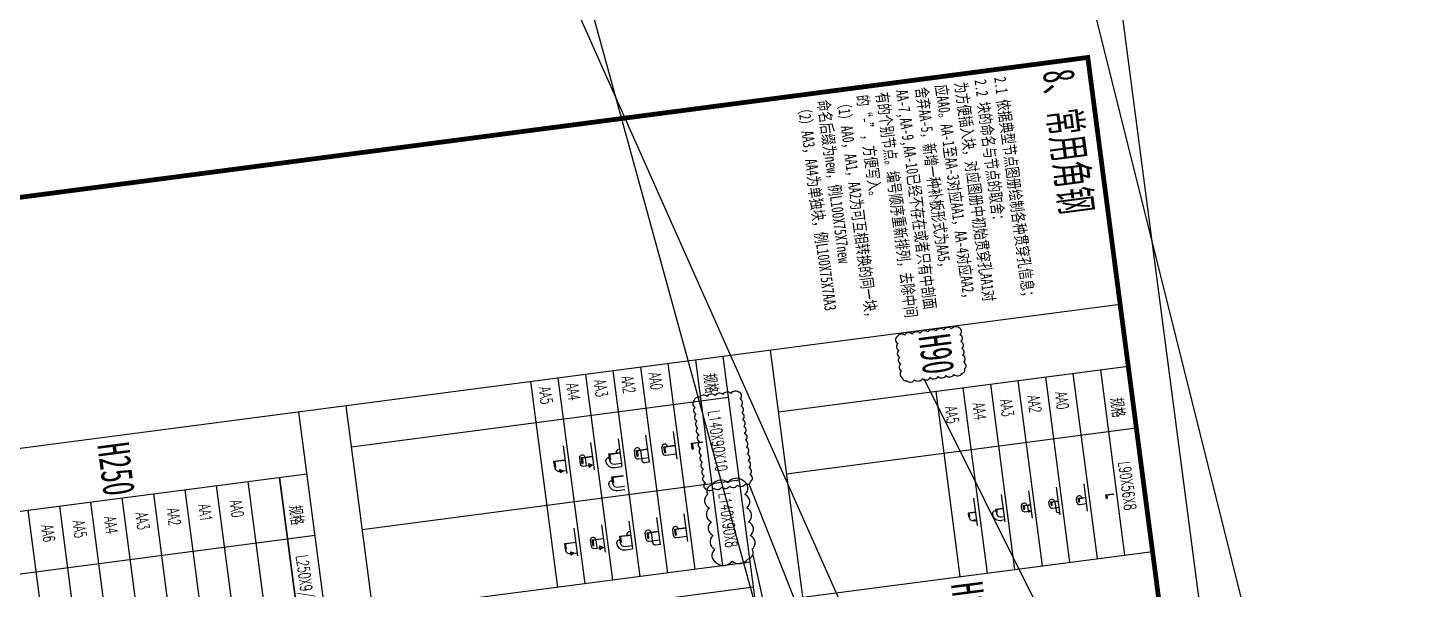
# Model space of a CAD drawing. Header units: millimetres. Extents: x -14906165 to 53546503, y 133836 to 58622790.
# Drawn here: x 41949199 to 43232340, y 42159505 to 42679499 of the extents above; entities that cross this region are included whole.
import ezdxf

# ---------------------------------------------------------------- set-up
doc = ezdxf.new("R2010")
doc.units = ezdxf.units.MM
doc.header["$LTSCALE"] = 100
doc.linetypes.add('DASHED', pattern=[8, 6, -2])
for name, color, linetype in [('L', 254, 'Continuous'), ('Seam', 40, 'Continuous'), ('标准形式增加', 6, 'Continuous')]:
    doc.layers.add(name, color=color, linetype=linetype)
doc.styles.add('中文GB2312', font='', dxfattribs={"width": 0.7})
doc.styles.add('英文（单）', font='romans.shx', dxfattribs={"width": 0.7})
doc.styles.get('中文GB2312').set_extended_font_data('FangSong_GB2312')

# ---------------------------------------------------------------- blocks, each defined once
blk = doc.blocks.new('L90X56X8')
for p, q in [((-565111, 656141), (-565111, 656231)), ((-565111, 656231), (-565103, 656231)), ((-565055, 656141), (-565111, 656141)), ((-565103, 656231), (-565103, 656159)), ((-565093, 656149), (-565060, 656149)), ((-565055, 656141), (-565055, 656144))]:
    blk.add_line(p, q)
for centre, radius, start, end in [((-565093, 656159), 10, 180, 270), ((-565060, 656144), 5, 0, 90)]:
    blk.add_arc(centre, radius, start, end)
blk = doc.blocks.new('L90X56X8AA3')
for p, q in [((-565103, 654013), (-565020, 654013)), ((-565020, 653973), (-565020, 654053)), ((-565055, 653938), (-565111, 653938))]:
    blk.add_line(p, q)
for centre, start, end in [((-565111, 653973), 90, 270), ((-565055, 653973), 270, 0)]:
    blk.add_arc(centre, 35, start, end)
at = {"layer": 'Seam'}
for p, q in [((-565033, 654018), (-565020, 654040)), ((-565033, 654018), (-565008, 654018)), ((-565008, 654018), (-565020, 654040))]:
    blk.add_line(p, q, dxfattribs=at)
blk.add_blockref('L90X56X8', (0, -2178))
blk = doc.blocks.new('*U434')
for p, q in [((91, -80), (91, 0)), ((56, -115), (0, -115))]:
    blk.add_line(p, q)
for centre, start, end in [((0, -80), 90, 270), ((56, -80), 270, 0)]:
    blk.add_arc(centre, 35, start, end)
at = {"layer": 'L'}
for p, q in [((0, -90), (0, 0)), ((0, 0), (8, 0)), ((8, 0), (8, -72)), ((56, -90), (0, -90)), ((18, -82), (51, -82)), ((56, -87), (56, -90))]:
    blk.add_line(p, q, dxfattribs=at)
for centre, radius, start, end in [((18, -72), 10, 180, 270), ((51, -87), 5, 360, 90)]:
    blk.add_arc(centre, radius, start, end, dxfattribs=at)
blk = doc.blocks.new('*U435')
for p, q in [((91, -80), (91, 0)), ((56, -115), (0, -115)), ((8, -40), (133, -40))]:
    blk.add_line(p, q)
at = {"linetype": 'DASHED'}
blk.add_line((168, -5), (168, 0), dxfattribs=at)
for centre, start, end in [((0, -80), 90, 270), ((56, -80), 270, 0)]:
    blk.add_arc(centre, 35, start, end)
blk.add_arc((133, -5), 35, 270, 0, dxfattribs=at)
at = {"layer": 'L'}
for p, q in [((0, -90), (0, 0)), ((0, 0), (8, 0)), ((8, 0), (8, -72)), ((56, -90), (0, -90)), ((18, -82), (51, -82)), ((56, -87), (56, -90))]:
    blk.add_line(p, q, dxfattribs=at)
for centre, radius, start, end in [((18, -72), 10, 180, 270), ((51, -87), 5, 360, 90)]:
    blk.add_arc(centre, radius, start, end, dxfattribs=at)
blk = doc.blocks.new('L90X56X8AA4')
for p, q in [((-565090, 653613), (-565090, 653598)), ((-565055, 653613), (-565040, 653613)), ((-564990, 653663), (-564990, 653703)), ((-564940, 653703), (-564940, 653663)), ((-565055, 653563), (-565040, 653563))]:
    blk.add_line(p, q)
for centre, radius, start, end in [((-565040, 653663), 50, 270, 0), ((-565040, 653663), 100, 270, 360), ((-565055, 653598), 35, 180, 270)]:
    blk.add_arc(centre, radius, start, end)
blk.add_blockref('L90X56X8', (0, -2528))
blk = doc.blocks.new('*U437')
for p, q in [((121, -40), (121, 0)), ((56, -90), (71, -90))]:
    blk.add_line(p, q)
blk.add_arc((71, -40), 50, 270, 0)
at = {"layer": 'L'}
for p, q in [((0, -90), (0, 0)), ((0, 0), (8, 0)), ((8, 0), (8, -72)), ((56, -90), (0, -90)), ((18, -82), (51, -82)), ((56, -87), (56, -90))]:
    blk.add_line(p, q, dxfattribs=at)
for centre, radius, start, end in [((18, -72), 10, 180, 270), ((51, -87), 5, 360, 90)]:
    blk.add_arc(centre, radius, start, end, dxfattribs=at)
at = {"layer": 'Seam'}
for p, q in [((108, -30), (121, -8)), ((108, -30), (134, -30)), ((134, -30), (121, -8))]:
    blk.add_line(p, q, dxfattribs=at)
blk = doc.blocks.new('*U928')
for p, q in [((125, -130), (125, 0)), ((90, -165), (0, -165))]:
    blk.add_line(p, q)
for centre, start, end in [((0, -130), 90, 270), ((90, -130), 270, 0)]:
    blk.add_arc(centre, 35, start, end)
at = {"layer": 'L'}
for p, q in [((0, -140), (0, 0)), ((0, 0), (9, 0)), ((10, 0), (10, -118)), ((90, -140), (0, -140)), ((22, -130), (84, -130)), ((90, -136), (90, -140))]:
    blk.add_line(p, q, dxfattribs=at)
for centre, radius, start, end in [((22, -118), 12, 180, 270), ((84, -136), 6, 360, 90)]:
    blk.add_arc(centre, radius, start, end, dxfattribs=at)
blk = doc.blocks.new('*U929')
for p, q in [((125, -130), (125, 0)), ((90, -165), (0, -165)), ((10, -90), (155, -90))]:
    blk.add_line(p, q)
at = {"linetype": 'DASHED'}
blk.add_line((190, -55), (190, 0), dxfattribs=at)
for centre, start, end in [((0, -130), 90, 270), ((90, -130), 270, 0)]:
    blk.add_arc(centre, 35, start, end)
blk.add_arc((155, -55), 35, 270, 0, dxfattribs=at)
at = {"layer": 'L'}
for p, q in [((0, -140), (0, 0)), ((0, 0), (9, 0)), ((10, 0), (10, -118)), ((90, -140), (0, -140)), ((22, -130), (84, -130)), ((90, -136), (90, -140))]:
    blk.add_line(p, q, dxfattribs=at)
for centre, radius, start, end in [((22, -118), 12, 180, 270), ((84, -136), 6, 360, 90)]:
    blk.add_arc(centre, radius, start, end, dxfattribs=at)
blk = doc.blocks.new('*U930')
for p, q in [((155, -90), (155, 0)), ((205, -90), (205, 0)), ((55, -155), (55, -140)), ((105, -140), (90, -140)), ((105, -190), (90, -190))]:
    blk.add_line(p, q)
for centre, radius, start, end in [((0, 0), 50, 180, 270), ((90, -155), 35, 180, 270), ((105, -90), 50, 270, 0), ((105, -90), 100, 270, 0)]:
    blk.add_arc(centre, radius, start, end)
at = {"layer": 'L'}
for p, q in [((0, -140), (0, 0)), ((0, 0), (9, 0)), ((10, 0), (10, -118)), ((90, -140), (0, -140)), ((22, -130), (84, -130)), ((90, -136), (90, -140))]:
    blk.add_line(p, q, dxfattribs=at)
for centre, radius, start, end in [((22, -118), 12, 180, 270), ((84, -136), 6, 360, 90)]:
    blk.add_arc(centre, radius, start, end, dxfattribs=at)
blk = doc.blocks.new('*U931')
for p, q in [((155, -90), (155, 0)), ((90, -140), (105, -140))]:
    blk.add_line(p, q)
blk.add_arc((105, -90), 50, 270, 0)
at = {"layer": 'L'}
for p, q in [((0, -140), (0, 0)), ((0, 0), (9, 0)), ((10, 0), (10, -118)), ((90, -140), (0, -140)), ((22, -130), (84, -130)), ((90, -136), (90, -140))]:
    blk.add_line(p, q, dxfattribs=at)
for centre, radius, start, end in [((22, -118), 12, 180, 270), ((84, -136), 6, 360, 90)]:
    blk.add_arc(centre, radius, start, end, dxfattribs=at)
at = {"layer": 'Seam'}
for p, q in [((130, -82), (155, -38)), ((130, -82), (180, -82)), ((155, -38), (180, -82))]:
    blk.add_line(p, q, dxfattribs=at)
blk = doc.blocks.new('L140X90X10')
for p, q in [((-566628, 649913), (-566628, 650053)), ((-566628, 650053), (-566619, 650053)), ((-566618, 650053), (-566618, 649935)), ((-566538, 649913), (-566628, 649913)), ((-566606, 649923), (-566544, 649923)), ((-566538, 649917), (-566538, 649913))]:
    blk.add_line(p, q)
for centre, radius, start, end in [((-566606, 649935), 12, 180, 270), ((-566544, 649917), 6, 0, 90)]:
    blk.add_arc(centre, radius, start, end)
blk = doc.blocks.new('L140X90X10AA4')
for p, q in [((-566503, 648563), (-566618, 648563)), ((-566503, 648523), (-566503, 648653)), ((-566628, 648488), (-566538, 648488))]:
    blk.add_line(p, q)
for centre, start, end in [((-566628, 648523), 90, 270), ((-566538, 648523), 270, 0)]:
    blk.add_arc(centre, 35, start, end)
at = {"layer": 'Seam'}
for p, q in [((-566528, 648593), (-566503, 648636)), ((-566528, 648593), (-566478, 648593)), ((-566478, 648593), (-566503, 648636))]:
    blk.add_line(p, q, dxfattribs=at)
blk.add_blockref('L140X90X10', (0, -1400))
blk.add_blockref('L140X90X10', (0, -1400))
blk = doc.blocks.new('*U632')
for p, q in [((125, -130), (125, 0)), ((90, -165), (0, -165))]:
    blk.add_line(p, q)
for centre, radius, start, end in [((0, 0), 1, 180, 270), ((0, -130), 35, 90, 270), ((90, -130), 35, 270, 0)]:
    blk.add_arc(centre, radius, start, end)
at = {"layer": 'L'}
for p, q in [((0, -140), (0, 0)), ((0, 0), (8, 0)), ((8, 0), (8, -120)), ((90, -140), (0, -140)), ((20, -132), (84, -132)), ((90, -138), (90, -140))]:
    blk.add_line(p, q, dxfattribs=at)
for centre, radius, start, end in [((20, -120), 12, 180, 270), ((84, -138), 6, 360, 90)]:
    blk.add_arc(centre, radius, start, end, dxfattribs=at)
blk = doc.blocks.new('*U629')
for p, q in [((125, -130), (125, 0)), ((90, -165), (0, -165)), ((8, -90), (153, -90))]:
    blk.add_line(p, q)
at = {"linetype": 'DASHED'}
blk.add_line((188, -55), (188, 0), dxfattribs=at)
for centre, radius, start, end in [((0, 0), 1, 180, 270), ((0, -130), 35, 90, 270), ((90, -130), 35, 270, 0)]:
    blk.add_arc(centre, radius, start, end)
blk.add_arc((153, -55), 35, 270, 0, dxfattribs=at)
at = {"layer": 'L'}
for p, q in [((0, -140), (0, 0)), ((0, 0), (8, 0)), ((8, 0), (8, -120)), ((90, -140), (0, -140)), ((20, -132), (84, -132)), ((90, -138), (90, -140))]:
    blk.add_line(p, q, dxfattribs=at)
for centre, radius, start, end in [((20, -120), 12, 180, 270), ((84, -138), 6, 360, 90)]:
    blk.add_arc(centre, radius, start, end, dxfattribs=at)
blk = doc.blocks.new('*U631')
for p, q in [((155, -90), (155, 0)), ((205, -90), (205, 0)), ((55, -155), (55, -140)), ((105, -140), (90, -140)), ((105, -190), (90, -190))]:
    blk.add_line(p, q)
for centre, radius, start, end in [((0, 0), 50, 180, 270), ((90, -155), 35, 180, 270), ((105, -90), 50, 270, 0), ((105, -90), 100, 270, 0)]:
    blk.add_arc(centre, radius, start, end)
at = {"layer": 'L'}
for p, q in [((0, -140), (0, 0)), ((0, 0), (8, 0)), ((8, 0), (8, -120)), ((90, -140), (0, -140)), ((20, -132), (84, -132)), ((90, -138), (90, -140))]:
    blk.add_line(p, q, dxfattribs=at)
for centre, radius, start, end in [((20, -120), 12, 180, 270), ((84, -138), 6, 360, 90)]:
    blk.add_arc(centre, radius, start, end, dxfattribs=at)
blk = doc.blocks.new('*U630')
for p, q in [((155, -90), (155, 0)), ((90, -140), (105, -140))]:
    blk.add_line(p, q)
for centre, radius, start, end in [((0, 0), 1, 180, 270), ((105, -90), 50, 270, 0)]:
    blk.add_arc(centre, radius, start, end)
at = {"layer": 'L'}
for p, q in [((0, -140), (0, 0)), ((0, 0), (8, 0)), ((8, 0), (8, -120)), ((90, -140), (0, -140)), ((20, -132), (84, -132)), ((90, -138), (90, -140))]:
    blk.add_line(p, q, dxfattribs=at)
for centre, radius, start, end in [((20, -120), 12, 180, 270), ((84, -138), 6, 360, 90)]:
    blk.add_arc(centre, radius, start, end, dxfattribs=at)
at = {"layer": 'Seam'}
for p, q in [((130, -82), (155, -38)), ((130, -82), (180, -82)), ((155, -38), (180, -82))]:
    blk.add_line(p, q, dxfattribs=at)
blk = doc.blocks.new('L140X90X8')
for p, q in [((-565835, 648513), (-565835, 648653)), ((-565835, 648653), (-565827, 648653)), ((-565827, 648653), (-565827, 648533)), ((-565745, 648513), (-565835, 648513)), ((-565815, 648521), (-565751, 648521)), ((-565745, 648515), (-565745, 648513))]:
    blk.add_line(p, q)
for centre, radius, start, end in [((-565815, 648533), 12, 180, 270), ((-565751, 648515), 6, 0, 90)]:
    blk.add_arc(centre, radius, start, end)
blk = doc.blocks.new('L140X90X8AA4')
for p, q in [((-565710, 648500), (-565710, 648630)), ((-565835, 648465), (-565745, 648465)), ((-565710, 648540), (-565827, 648540))]:
    blk.add_line(p, q)
for centre, start, end in [((-565835, 648500), 90, 270), ((-565745, 648500), 270, 0)]:
    blk.add_arc(centre, 35, start, end)
at = {"layer": 'Seam'}
for p, q in [((-565735, 648570), (-565710, 648613)), ((-565735, 648570), (-565685, 648570)), ((-565685, 648570), (-565710, 648613))]:
    blk.add_line(p, q, dxfattribs=at)
blk.add_blockref('L140X90X8', (0, -23))
blk = doc.blocks.new('*U953')
for p, q in [((155, -90), (155, 0)), ((205, -90), (205, 0)), ((55, -155), (55, -140)), ((105, -140), (90, -140)), ((105, -190), (90, -190))]:
    blk.add_line(p, q)
for centre, radius, start, end in [((0, 0), 1, 180, 270), ((90, -155), 35, 180, 270), ((105, -90), 50, 270, 0), ((105, -90), 100, 270, 0)]:
    blk.add_arc(centre, radius, start, end)
at = {"layer": 'L'}
for p, q in [((0, -140), (0, 0)), ((0, 0), (9, 0)), ((10, 0), (10, -118)), ((90, -140), (0, -140)), ((22, -130), (84, -130)), ((90, -136), (90, -140))]:
    blk.add_line(p, q, dxfattribs=at)
for centre, radius, start, end in [((22, -118), 12, 180, 270), ((84, -136), 6, 360, 90)]:
    blk.add_arc(centre, radius, start, end, dxfattribs=at)
blk = doc.blocks.new('绘图要素标准库V1.0 - 0416')
for p, q in [((-573911.1, 656002.9), (-552911.1, 656002.9)), ((-553411.1, 655502.9), (-571411.1, 655502.9)), ((-571411.1, 655502.9), (-571411.1, 626802.9)), ((-567811.1, 655502.9), (-567811.1, 626802.9)), ((-566911.1, 651052.9), (-566911.1, 655502.9)), ((-566011.1, 651052.9), (-566011.1, 655502.9)), ((-564211.1, 651052.9), (-564211.1, 655502.9)), ((-564211.1, 655152.9), (-566911.1, 655152.9)), ((-564211.1, 654802.9), (-566911.1, 654802.9)), ((-564211.1, 654452.9), (-566911.1, 654452.9)), ((-564211.1, 654102.9), (-566911.1, 654102.9)), ((-564211.1, 653752.9), (-566911.1, 653752.9)), ((-564211.1, 653402.9), (-566911.1, 653402.9)), ((-566911.1, 653052.9), (-564211.1, 653052.9)), ((-553411.1, 651052.9), (-567811.1, 651052.9)), ((-553411.1, 650452.9), (-567811.1, 650452.9)), ((-567211.1, 650452.9), (-567211.1, 645652.9)), ((-566011.1, 645652.9), (-566011.1, 650452.9)), ((-564811.1, 650452.9), (-564811.1, 645652.9)), ((-564451, 645652.9), (-564451, 650452.9)), ((-564811.1, 650102.9), (-567811.1, 650102.9)), ((-564811.1, 649752.9), (-567811.1, 649752.9)), ((-564811.1, 649402.9), (-567811.1, 649402.9)), ((-564811.1, 649052.9), (-567811.1, 649052.9)), ((-564811.1, 648702.9), (-567811.1, 648702.9)), ((-564811.1, 648352.9), (-567811.1, 648352.9)), ((-564811.1, 648002.9), (-567811.1, 648002.9)), ((-553411.1, 645652.9), (-567811.1, 645652.9)), ((-553411.1, 645052.9), (-567811.1, 645052.9)), ((-566911.1, 639952.9), (-566911.1, 645052.9)), ((-566011.1, 645052.9), (-566011.1, 639952.9)), ((-566911.1, 644702.9), (-560611.1, 644702.9)), ((-557011.1, 644702.9), (-566911.1, 644702.9)), ((-557011.1, 644302.9), (-566911.1, 644302.9)), ((-557011.1, 643902.9), (-566911.1, 643902.9)), ((-557011.1, 643502.9), (-566911.1, 643502.9)), ((-557011.1, 643102.9), (-566911.1, 643102.9)), ((-557011.1, 642702.9), (-566911.1, 642702.9)), ((-557011.1, 642302.9), (-566911.1, 642302.9)), ((-566911.1, 641902.9), (-557011.1, 641902.9)), ((-566911.1, 641502.9), (-557011.1, 641502.9))]:
    blk.add_line(p, q)
at = {"color": 5}
for p, q in [((-565311.1, 654752.9), (-564911.1, 654752.9)), ((-565311.1, 654402.9), (-564911.1, 654402.9)), ((-565311.1, 654052.9), (-564911.1, 654052.9)), ((-565311.1, 653702.9), (-564911.1, 653702.9)), ((-565311.1, 653352.9), (-564911.1, 653352.9)), ((-566828.2, 649702.9), (-566428.2, 649702.9)), ((-565628.2, 649702.9), (-565228.2, 649702.9)), ((-566828.2, 649352.9), (-566428.2, 649352.9)), ((-565628.2, 649352.9), (-565228.2, 649352.9)), ((-566828.2, 649002.9), (-566428.2, 649002.9)), ((-565628.2, 649002.9), (-565228.2, 649002.9)), ((-566828.2, 648652.9), (-566428.2, 648652.9)), ((-565628.2, 648652.9), (-565228.2, 648652.9)), ((-566828.2, 648302.9), (-566428.2, 648302.9)), ((-565628.2, 648302.9), (-565228.2, 648302.9))]:
    blk.add_line(p, q, dxfattribs=at)
at = {"const_width": 60}
blk.add_lwpolyline([(-571411.1, 655502.9), (-553411.1, 655502.9), (-553411.1, 626802.9), (-571411.1, 626802.9)], close=True, dxfattribs=at)
at = {"layer": '标准形式增加'}
for p, q in [((-567116.4, 652927), (-491994.7, 675601.2)), ((-581214.3, 647069.2), (-491817.7, 670253.6)), ((-565936, 650564.3), (-491817.7, 666806.3)), ((-590272.8, 653823.1), (-491817.7, 663750.5)), ((-625997.6, 642969), (-491817.7, 659196.4)), ((-564910.2, 650496.3), (-491915.8, 656165.3))]:
    blk.add_line(p, q, dxfattribs=at)
blk.add_xline((-506039.8, 656002.9), (1, 0), dxfattribs=at)
for points in [[(-567776.9, 653449.4, -0.5205671), (-567676.9, 653449.4, -0.5205671), (-567576.9, 653449.4, -0.5205671), (-567476.9, 653449.4, -0.5205671), (-567376.9, 653449.4, -0.5205671), (-567276.9, 653449.4, -0.5205671), (-567176.9, 653449.4, -0.5205671), (-567118.1, 653408.3, -0.5205671), (-567118.1, 653308.3, -0.5205671), (-567118.1, 653208.3, -0.5205671), (-567118.1, 653108.3, -0.5205671), (-567118.1, 653008.3, -0.5205671), (-567118.1, 652908.3, -0.5205671), (-567118.1, 652808.3, -0.5205671), (-567118.1, 652708.3, -0.5205671), (-567170.2, 652660.4, -0.5205671), (-567270.2, 652660.4, -0.5205671), (-567370.2, 652660.4, -0.5205671), (-567470.2, 652660.4, -0.5205671), (-567570.2, 652660.4, -0.5205671), (-567670.2, 652660.4, -0.5205671), (-567770.2, 652660.4, -0.5205671), (-567776.9, 652753.7, -0.5205671), (-567776.9, 652853.7, -0.5205671), (-567776.9, 652953.7, -0.5205671), (-567776.9, 653053.7, -0.5205671), (-567776.9, 653153.7, -0.5205671), (-567776.9, 653253.7, -0.5205671), (-567776.9, 653353.7, -0.5205671)], [(-567267.9, 650593.5, -0.5), (-567167.9, 650593.5, -0.5), (-567067.9, 650593.5, -0.5), (-566967.9, 650593.5, -0.5), (-566867.9, 650593.5, -0.5), (-566767.9, 650593.5, -0.5), (-566667.9, 650593.5, -0.5), (-566567.9, 650593.5, -0.5), (-566467.9, 650593.5, -0.5), (-566367.9, 650593.5, -0.5), (-566267.9, 650593.5, -0.5), (-566167.9, 650593.5, -0.5), (-566067.9, 650593.5, -0.5), (-565967.9, 650593.5, -0.5), (-565940.1, 650521.3, -0.5), (-565940.1, 650421.3, -0.5), (-565940.1, 650321.3, -0.5), (-565940.1, 650221.3, -0.5), (-565940.1, 650121.3, -0.5), (-565940.1, 650021.3, -0.5), (-566036.9, 650018, -0.5), (-566136.9, 650018, -0.5), (-566236.9, 650018, -0.5), (-566336.9, 650018, -0.5), (-566436.9, 650018, -0.5), (-566536.9, 650018, -0.5), (-566636.9, 650018, -0.5), (-566736.9, 650018, -0.5), (-566836.9, 650018, -0.5), (-566936.9, 650018, -0.5), (-567036.9, 650018, -0.5), (-567136.9, 650018, -0.5), (-567236.9, 650018, -0.5), (-567267.9, 650087, -0.5), (-567267.9, 650187, -0.5), (-567267.9, 650287, -0.5), (-567267.9, 650387, -0.5), (-567267.9, 650487, -0.5), (-567267.9, 650587, -0.5)], [(-565993, 650497.8, -0.5), (-565793, 650497.8, -0.5), (-565593, 650497.8, -0.5), (-565393, 650497.8, -0.5), (-565193, 650497.8, -0.5), (-564993, 650497.8, -0.5), (-564861.8, 650429.1, -0.5), (-564861.8, 650229.1, -0.5), (-564864.5, 650031.8, -0.5), (-565064.5, 650031.8, -0.5), (-565264.5, 650031.8, -0.5), (-565464.5, 650031.8, -0.5), (-565664.5, 650031.8, -0.5), (-565864.5, 650031.8, -0.5), (-565993, 650103.2, -0.5), (-565993, 650303.2, -0.5)]]:
    blk.add_lwpolyline(points, format="xyb", close=True, dxfattribs=at)
for name, p in [('L90X56X8', (0, -1127.8)), ('*U434', (-565111.1, 654752.9)), ('*U435', (-565111.1, 654402.9)), ('L90X56X8AA3', (0, 0)), ('L90X56X8AA4', (0, 0)), ('*U437', (-565111.1, 653352.9)), ('L140X90X10', (0, 0)), ('L140X90X10', (0, 0)), ('*U928', (-566628.2, 649702.9)), ('*U632', (-565428.2, 649702.9)), ('*U929', (-566628.2, 649352.9)), ('*U629', (-565428.2, 649352.9)), ('*U930', (-566628.2, 649002.9)), ('*U953', (-566293.7, 649002.9)), ('*U631', (-565428.2, 649002.9)), ('L140X90X10AA4', (0, 0)), ('L140X90X8AA4', (406.9, 23.2)), ('*U931', (-566628.2, 648302.9)), ('*U630', (-565428.2, 648302.9))]:
    blk.add_blockref(name, p)
at = {"width": 0.7}
for s, height, style, p in [('8、常用角钢', 400, '中文GB2312', (-571295.1, 654916.3)), ('规格', 150, '中文GB2312', (-566482.5, 655231.4)), ('L90X56X8', 150, '英文（单）', (-565552, 655220.5)), ('AA0', 150, '英文（单）', (-566669, 654543.9)), ('AA2', 150, '英文（单）', (-566669, 654193.9)), ('AA3', 150, '英文（单）', (-566669, 653843.9)), ('AA4', 150, '英文（单）', (-566669, 653493.9)), ('H90', 400, '中文GB2312', (-567730.3, 652927)), ('AA5', 150, '英文（单）', (-566669, 653143.9)), ('H100', 400, '中文GB2312', (-564118.4, 652927)), ('规格', 150, '中文GB2312', (-567592.5, 650181.4)), ('L140X90X10', 150, '英文（单）', (-567055, 650170.5)), ('L140X90X8', 150, '英文（单）', (-565855, 650170.5)), ('AA0', 150, '英文（单）', (-567710.6, 649493.9)), ('AA2', 150, '英文（单）', (-567710.6, 649143.9)), ('AA3', 150, '英文（单）', (-567710.6, 648793.9)), ('AA4', 150, '英文（单）', (-567710.6, 648443.9)), ('AA5', 150, '英文（单）', (-567710.6, 648093.9)), ('规格', 150, '中文GB2312', (-566482.5, 644781.4)), ('L250X9/90X14', 150, '英文（单）', (-565756.4, 644781.2)), ('AA0', 150, '英文（单）', (-566669, 644043.9)), ('AA1', 150, '英文（单）', (-566669, 643643.9)), ('AA2', 150, '英文（单）', (-566669, 643243.9)), ('AA3', 150, '英文（单）', (-566669, 642843.9)), ('H250', 400, '中文GB2312', (-567718.4, 642477)), ('AA4', 150, '英文（单）', (-566669, 642443.9)), ('AA5', 150, '英文（单）', (-566669, 642043.9)), ('AA6', 150, '英文（单）', (-566669, 641643.9))]:
    blk.add_text(s, height=height, dxfattribs=dict(at, style=style)).set_placement(p)
at = {"insert": (-571297.4, 654448.5), "char_height": 150, "width": 3305.287, "attachment_point": 1, "style": '中文GB2312'}
blk.add_mtext('{\\fSimSun|b0|i0|c134|p2;2.1 依据典型节点图册绘制各种贯穿孔信息；\\P2.2 块的命名与节点的取舍：\\P为方便插入块，对应图册中初始贯穿孔AA1对应AA0。AA-1至AA-3对应AA1，AA-4对应AA2，舍弃AA-5，新增一种补板形式为AA5，AA-7,AA-9,AA-10已经不存在或者只有中剖面有的个别节点。编号顺序重新排列，去除中间的“-”，方便写入。\\P（1）AA0，AA1，AA2为可互相转换的同一块，命名后缀为new，例L100X75X7new\\P（2）AA3，AA4为单独块，例L100X75X7AA3}', dxfattribs=at)

msp = doc.modelspace()

# ---------------------------------------------------------------- block references
at = {"lineweight": 5, "xscale": 64.06802830554443, "yscale": 73.4024339265743, "zscale": 64.06802830554443, "rotation": 277.4624694947158}
msp.add_blockref('绘图要素标准库V1.0 - 0416', (-22373, 103764), dxfattribs=at)

doc.saveas('drawing.dxf')
